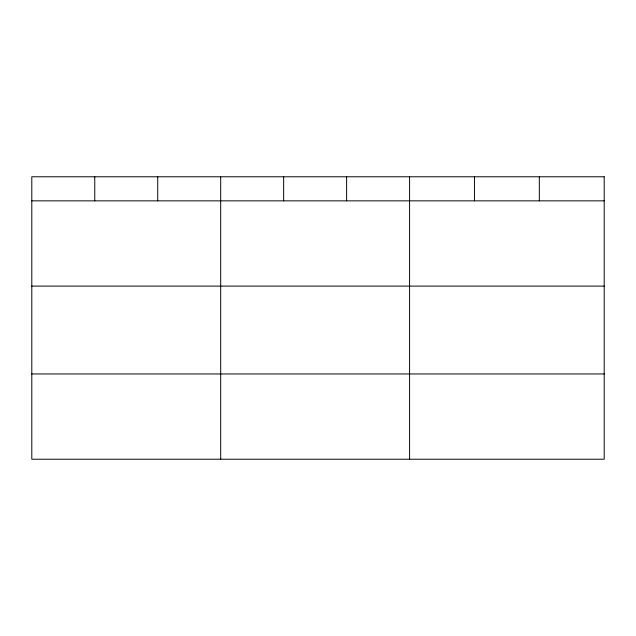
<?xml version="1.0" encoding="UTF-8"?>
<svg xmlns="http://www.w3.org/2000/svg" width="636" height="636" viewBox="0 0 636 636"><rect width="100%" height="100%" fill="white"/><g stroke="black" fill="none" stroke-linecap="round" stroke-linejoin="round"><path stroke-width="0.95" d="M31.8 200.849L604.2 200.849M31.8 286.113L604.2 286.113M31.8 373.96L604.2 373.96M539.328 176.776L539.328 200.849M474.456 176.776L474.456 200.849M409.584 176.776L409.584 459.224M346.62 176.776L346.62 200.849M283.656 176.776L283.656 200.849M220.692 176.776L220.692 459.224M157.728 176.776L157.728 200.849M94.764 176.776L94.764 200.849M604.2 176.776L31.8 176.776L31.8 459.224L604.2 459.224L604.2 176.776"/></g></svg>
